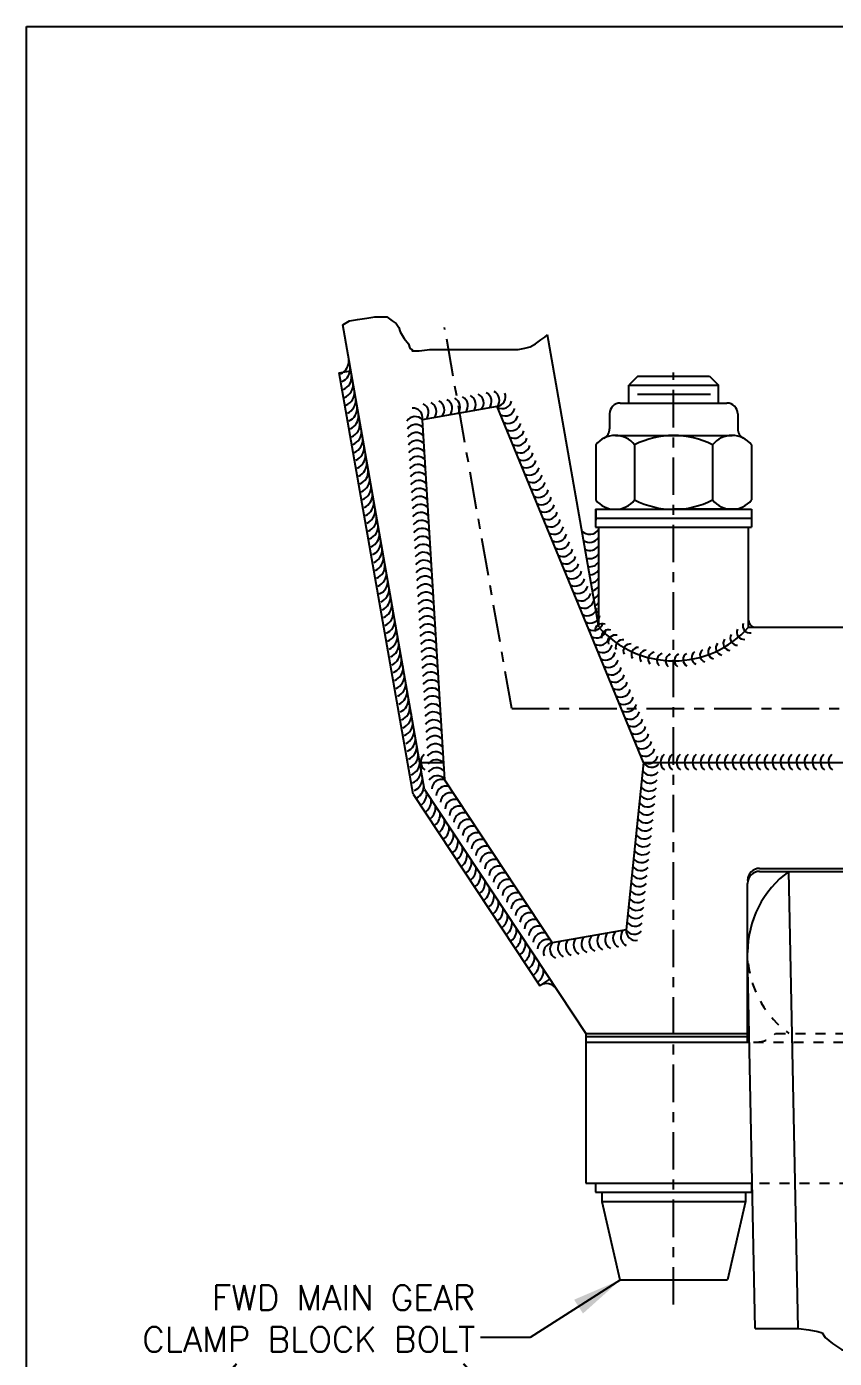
# Model space of a CAD drawing. Extents: x 0 to 267, y -90 to 34.
# Drawn here: x 75.06 to 83.14, y 13.73 to 27.05 of the extents above; entities that cross this region are included whole.
import ezdxf

# ---------------------------------------------------------------- set-up
doc = ezdxf.new("R2010")
doc.units = 0
doc.header["$LTSCALE"] = 0.3
doc.header["$MEASUREMENT"] = 0
doc.linetypes.add('CENTER', pattern=[2, 1.25, -0.25, 0.25, -0.25])
doc.linetypes.add('HIDDEN', pattern=[0.375, 0.25, -0.125])
doc.layers.get('0').update_dxf_attribs({"linetype": 'CONTINUOUS'})
for name, color, linetype in [('1', 1, 'CONTINUOUS'), ('FUSE', 4, 'CONTINUOUS'), ('NOTES', 2, 'CONTINUOUS')]:
    doc.layers.add(name, color=color, linetype=linetype)
doc.styles.add('ROMANS', font='ROMANS.shx')
doc.dimstyles.new('FRACTION', dxfattribs={"dimtxt": 0.125, "dimasz": 0.15, "dimexe": 0.12, "dimexo": 0.12, "dimgap": 0.05, "dimtad": 0, "dimtih": 1, "dimtoh": 1, "dimdec": 4, "dimzin": 4, "dimdsep": 46, "dimlunit": 5, "dimtxsty": 'ROMANS', "dimcen": 0.09, "dimclrd": 6, "dimclre": 6, "dimclrt": 256, "dimadec": 0, "dimazin": 0, "dimtfac": 0.72, "dimtdec": 4, "dimtofl": 0, "dimtmove": 0, "dimatfit": 3, "dimfxl": 1, "dimfrac": 2, "dimtolj": 1, "dimtzin": 4, "dimarcsym": 0})

msp = doc.modelspace()

# ---------------------------------------------------------------- linework, layer by layer
at = {"color": 2}
for p, q in [((81.08764, 23.46624), (81.98224, 23.46624)), ((81.1771, 23.5557), (81.89278, 23.5557)), ((81.17223, 23.37678), (81.90458, 23.37678)), ((81.0012, 23.28732), (82.06868, 23.28732)), ((80.95286, 22.96317), (82.12061, 22.96317)), ((80.75494, 22.86975), (80.75494, 22.31795)), ((81.14494, 22.86975), (81.14494, 22.31795)), ((81.92494, 22.86975), (81.92494, 22.31795)), ((82.31494, 22.86975), (82.31494, 22.31795)), ((80.75494, 22.22452), (80.75494, 22.11717)), ((80.95286, 22.22453), (82.12061, 22.22453)), ((82.31494, 22.22454), (82.31494, 22.11719))]:
    msp.add_line(p, q, dxfattribs=at)
for p in [(80.87944, 22.22453), (82.19044, 22.22453)]:
    msp.add_line(p, (81.53494, 22.22453))
for centre, radius, start, end in [((80.94994, 22.71327), 0.25002, 38.744865, 141.255135), ((81.53494, 22.10239), 0.86077, 63.058495, 116.941505), ((82.11994, 22.71327), 0.25002, 38.744865, 141.255135), ((80.94994, 22.47443), 0.25002, 218.744865, 321.255135), ((81.53494, 23.08531), 0.86077, 243.058495, 296.941505), ((82.11994, 22.47443), 0.25002, 218.744865, 321.255135)]:
    msp.add_arc(centre, radius, start, end, dxfattribs=at)
at = {"layer": '1'}
for p, q in [((78.18629, 23.58827), (78.30447, 23.6091)), ((79.7685, 23.25296), (79.02003, 23.12105)), ((81.23376, 19.69253), (79.7685, 23.25296)), ((79.02003, 23.12105), (79.24131, 19.51893)), ((80.75458, 22.22453), (80.75458, 22.04453)), ((82.3153, 22.22453), (82.3153, 22.04453)), ((80.78494, 21.05764), (80.78494, 22.04453)), ((82.28494, 21.04453), (82.28494, 22.04453)), ((81.23376, 19.69253), (81.05896, 18.01747)), ((79.24131, 19.51893), (80.32035, 17.8873)), ((78.92878, 19.37514), (80.1963, 17.45851)), ((79.04263, 19.42053), (80.65494, 16.98253)), ((82.78251, 14.03102), (82.68851, 18.60253)), ((82.27494, 16.89553), (82.27494, 18.48253)), ((81.05896, 18.01747), (80.32035, 17.8873)), ((82.35229, 14.03102), (82.27494, 17.79253)), ((80.1963, 17.45851), (80.29639, 17.5247)), ((80.65494, 16.98253), (80.65494, 15.48253)), ((80.75458, 15.48253), (80.75458, 15.39311)), ((82.3153, 15.48253), (82.3153, 15.39311)), ((80.75458, 15.39311), (82.3153, 15.39311))]:
    msp.add_line(p, q, dxfattribs=at)
at = {"layer": '1', "color": 2, "linetype": 'CENTER'}
for p, q in [((81.53494, 14.26948), (81.53494, 23.59165)), ((81.08764, 23.28732), (81.08764, 23.46624)), ((81.98224, 23.28732), (81.98224, 23.46624)), ((80.81494, 15.39311), (80.81494, 15.29911)), ((82.25494, 15.39311), (82.25494, 15.29911))]:
    msp.add_line(p, q, dxfattribs=at)
at = {"layer": '1', "color": 2}
for p, q in [((81.1771, 23.5557), (81.08764, 23.46624)), ((81.89278, 23.5557), (81.98224, 23.46624)), ((80.89384, 23.17997), (80.89384, 23.03088)), ((82.17603, 23.17997), (82.17603, 23.03088)), ((80.75494, 22.22452), (82.31494, 22.22454)), ((80.81494, 15.29911), (80.99494, 14.51811)), ((82.25494, 15.29911), (82.07494, 14.51811))]:
    msp.add_line(p, q, dxfattribs=at)
at = {"layer": '1', "color": 4, "linetype": 'Continuous'}
for p, q in [((80.75458, 22.22453), (82.3153, 22.22453)), ((80.75458, 22.13453), (82.3153, 22.13453)), ((80.75458, 22.04453), (82.3153, 22.04453))]:
    msp.add_line(p, q, dxfattribs=at)
at = {"layer": '1', "color": 2, "linetype": 'Continuous'}
for p, q in [((80.81494, 15.29911), (82.25494, 15.29911)), ((80.99494, 14.51811), (82.07494, 14.51811))]:
    msp.add_line(p, q, dxfattribs=at)
at = {"layer": '1'}
for points in [[(78.22301, 24.07134), (78.29064, 24.11022), (78.37095, 24.12417), (78.46493, 24.13811), (78.54524, 24.15031), (78.66485, 24.15031), (78.71953, 24.11022), (78.75883, 24.08234), (78.78617, 24.04225), (78.79984, 24.00042), (78.83914, 23.93245), (78.88015, 23.87842), (78.89382, 23.83659), (78.91945, 23.82264), (78.91945, 23.8087), (78.9878, 23.8087), (79.09374, 23.82264), (79.97886, 23.82264), (80.0455, 23.83659), (80.09847, 23.85053), (80.15315, 23.87842), (80.20612, 23.9185), (80.24713, 23.94639), (80.27147, 23.97121)], [(82.35229, 14.03102), (82.78459, 14.03102), (82.88883, 14.01533), (82.97768, 13.99965), (83.02211, 13.9857), (83.05116, 13.94039), (83.12463, 13.87939), (83.21348, 13.82013), (83.30234, 13.78876), (83.44929, 13.75913), (83.61333, 13.74344), (83.76028, 13.7295)]]:
    msp.add_lwpolyline(points, dxfattribs=at)
for centre, radius, start, end in [((78.14878, 23.70694), 0.13656, 292.14927, 5.210162), ((78.16268, 23.62826), 0.13656, 292.14927, 5.210162), ((78.17657, 23.54959), 0.13656, 292.14927, 5.210162), ((78.19047, 23.47091), 0.13656, 292.14927, 5.210162), ((78.20437, 23.39224), 0.13656, 292.14927, 5.210162), ((78.21827, 23.31356), 0.13656, 292.14927, 5.210162), ((79.221, 23.23337), 0.09822, 319.583123, 63.474062), ((79.29979, 23.24724), 0.09822, 319.583123, 63.474062), ((79.37857, 23.26112), 0.09822, 319.583123, 63.474062), ((79.45736, 23.275), 0.09822, 319.583123, 63.474062), ((79.53615, 23.28888), 0.09822, 319.583123, 63.474062), ((79.61493, 23.30276), 0.09822, 319.583123, 63.474062), ((79.69372, 23.31663), 0.09822, 319.583123, 63.474062), ((79.75478, 23.35021), 0.09822, 278.028661, 21.9196), ((78.23217, 23.23489), 0.13656, 292.14927, 5.210162), ((78.92358, 23.1396), 0.09822, 349.114729, 93.005668), ((78.98464, 23.19173), 0.09822, 319.583123, 63.474062), ((79.06343, 23.20561), 0.09822, 319.583123, 63.474062), ((79.14221, 23.21949), 0.09822, 319.583123, 63.474062), ((79.81848, 23.33025), 0.09822, 241.963123, 345.854062), ((79.84892, 23.25627), 0.09822, 241.963123, 345.854062), ((78.24607, 23.15621), 0.13656, 292.14927, 5.210162), ((78.25997, 23.07753), 0.13656, 292.14927, 5.210162), ((78.94833, 23.05393), 0.09822, 43.113123, 147.004062), ((78.95325, 22.97408), 0.09822, 43.113123, 147.004062), ((79.87937, 23.18229), 0.09822, 241.963123, 345.854062), ((79.90982, 23.10831), 0.09822, 241.963123, 345.854062), ((78.27387, 22.99886), 0.13656, 292.14927, 5.210162), ((78.28777, 22.92018), 0.13656, 292.14927, 5.210162), ((78.95816, 22.89423), 0.09822, 43.113123, 147.004062), ((79.94027, 23.03433), 0.09822, 241.963123, 345.854062), ((79.97071, 22.96035), 0.09822, 241.963123, 345.854062), ((78.30166, 22.84151), 0.13656, 292.14927, 5.210162), ((78.96307, 22.81438), 0.09822, 43.113123, 147.004062), ((78.96798, 22.73453), 0.09822, 43.113123, 147.004062), ((80.00116, 22.88637), 0.09822, 241.963123, 345.854062), ((80.03161, 22.81239), 0.09822, 241.963123, 345.854062), ((78.31556, 22.76283), 0.13656, 292.14927, 5.210162), ((78.32946, 22.68416), 0.13656, 292.14927, 5.210162), ((78.97289, 22.65468), 0.09822, 43.113123, 147.004062), ((78.9778, 22.57484), 0.09822, 43.113123, 147.004062), ((80.06205, 22.73841), 0.09822, 241.963123, 345.854062), ((78.34336, 22.60548), 0.13656, 292.14927, 5.210162), ((78.35726, 22.5268), 0.13656, 292.14927, 5.210162), ((78.98272, 22.49499), 0.09822, 43.113123, 147.004062), ((78.98763, 22.41514), 0.09822, 43.113123, 147.004062), ((80.0925, 22.66443), 0.09822, 241.963123, 345.854062), ((80.12295, 22.59045), 0.09822, 241.963123, 345.854062), ((78.37116, 22.44813), 0.13656, 292.14927, 5.210162), ((78.38506, 22.36945), 0.13656, 292.14927, 5.210162), ((78.99254, 22.33529), 0.09822, 43.113123, 147.004062), ((80.15339, 22.51647), 0.09822, 241.963123, 345.854062), ((80.18384, 22.44249), 0.09822, 241.963123, 345.854062), ((78.39896, 22.29078), 0.13656, 292.14927, 5.210162), ((78.99745, 22.25544), 0.09822, 43.113123, 147.004062), ((79.00236, 22.17559), 0.09822, 43.113123, 147.004062), ((80.21429, 22.36851), 0.09822, 241.963123, 345.854062), ((80.24473, 22.29453), 0.09822, 241.963123, 345.854062), ((78.41286, 22.2121), 0.13656, 292.14927, 5.210162), ((78.42675, 22.13343), 0.13656, 292.14927, 5.210162), ((79.00727, 22.09574), 0.09822, 43.113123, 147.004062), ((79.01219, 22.01589), 0.09822, 43.113123, 147.004062), ((80.27518, 22.22055), 0.09822, 241.963123, 345.854062), ((80.30563, 22.14657), 0.09822, 241.963123, 345.854062), ((78.44065, 22.05475), 0.13656, 292.14927, 5.210162), ((78.45455, 21.97608), 0.13656, 292.14927, 5.210162), ((79.0171, 21.93604), 0.09822, 43.113123, 147.004062), ((80.33607, 22.07259), 0.09822, 241.963123, 345.854062), ((80.69464, 22.08489), 0.10957, 225.355561, 325.260284), ((78.46845, 21.8974), 0.13656, 292.14927, 5.210162), ((79.02201, 21.85619), 0.09822, 43.113123, 147.004062), ((79.02692, 21.77634), 0.09822, 43.113123, 147.004062), ((80.36652, 21.99861), 0.09822, 241.963123, 345.854062), ((80.39697, 21.92463), 0.09822, 241.963123, 345.854062), ((80.69464, 22.00362), 0.10957, 236.617208, 325.260284), ((80.69464, 21.92236), 0.10957, 246.071527, 325.260284), ((78.48235, 21.81872), 0.13656, 292.14927, 5.210162), ((78.49625, 21.74005), 0.13656, 292.14927, 5.210162), ((79.03183, 21.6965), 0.09822, 43.113123, 147.004062), ((79.03675, 21.61665), 0.09822, 43.113123, 147.004062), ((80.42742, 21.85065), 0.09822, 241.963123, 345.854062), ((80.45786, 21.77667), 0.09822, 241.963123, 345.854062), ((80.69464, 21.84109), 0.10957, 254.567781, 325.260284), ((78.51015, 21.66137), 0.13656, 292.14927, 5.210162), ((78.52405, 21.5827), 0.13656, 292.14927, 5.210162), ((79.04166, 21.5368), 0.09822, 43.113123, 147.004062), ((80.48831, 21.70269), 0.09822, 241.963123, 345.854062), ((80.51876, 21.62871), 0.09822, 241.963123, 345.854062), ((80.69464, 21.75983), 0.10957, 262.498759, 325.260284), ((80.69464, 21.67856), 0.10957, 270.095404, 325.260284), ((78.53795, 21.50402), 0.13656, 292.14927, 5.210162), ((79.04657, 21.45695), 0.09822, 43.113123, 147.004062), ((79.05148, 21.3771), 0.09822, 43.113123, 147.004062), ((80.5492, 21.55473), 0.09822, 241.963123, 345.854062), ((80.57965, 21.48075), 0.09822, 241.963123, 345.854062), ((80.69464, 21.5973), 0.10957, 277.518996, 325.260284), ((80.69464, 21.51603), 0.10957, 284.900944, 325.260284), ((78.55184, 21.42535), 0.13656, 292.14927, 5.210162), ((78.56574, 21.34667), 0.13656, 292.14927, 5.210162), ((79.05639, 21.29725), 0.09822, 43.113123, 147.004062), ((79.0613, 21.2174), 0.09822, 43.113123, 147.004062), ((80.6101, 21.40678), 0.09822, 241.963123, 345.854062), ((80.69464, 21.43476), 0.10957, 292.366038, 325.260284), ((78.57964, 21.26799), 0.13656, 292.14927, 5.210162), ((78.59354, 21.18932), 0.13656, 292.14927, 5.210162), ((79.06622, 21.13755), 0.09822, 43.113123, 147.004062), ((80.64054, 21.3328), 0.09822, 241.963123, 345.854062), ((80.67099, 21.25882), 0.09822, 241.963123, 345.854062), ((80.69464, 21.3535), 0.10957, 300.052502, 325.260284), ((80.69464, 21.27223), 0.10957, 308.138701, 325.260284), ((78.60744, 21.11064), 0.13656, 292.14927, 5.210162), ((79.07113, 21.0577), 0.09822, 43.113123, 147.004062), ((79.07604, 20.97785), 0.09822, 43.113123, 147.004062), ((80.70144, 21.18484), 0.09822, 241.963123, 345.854062), ((80.73188, 21.11086), 0.09822, 241.963123, 345.854062), ((80.81896, 21.00953), 0.07119, 65.070254, 186.129837), ((82.29816, 21.05856), 0.07119, 160.070254, 281.129837), ((82.35592, 21.11664), 0.07119, 180.561642, 272.554435), ((78.62134, 21.03197), 0.13656, 292.14927, 5.210162), ((78.63524, 20.95329), 0.13656, 292.14927, 5.210162), ((79.08095, 20.898), 0.09822, 43.113123, 147.004062), ((79.08586, 20.81816), 0.09822, 43.113123, 147.004062), ((80.76233, 21.03688), 0.09822, 241.963123, 345.854062), ((80.79278, 20.9629), 0.09822, 241.963123, 345.854062), ((81.53609, 21.71176), 1.00297, 221.70123, 318.29877), ((80.88289, 20.9497), 0.07119, 70.070254, 191.129837), ((80.9518, 20.89567), 0.07119, 75.070254, 196.129837), ((81.02515, 20.84785), 0.07119, 80.070254, 201.129837), ((82.10313, 20.88358), 0.07119, 145.070254, 266.129837), ((82.17315, 20.93615), 0.07119, 150.070254, 271.129837), ((82.23833, 20.99463), 0.07119, 155.070254, 276.129837), ((78.64914, 20.87462), 0.13656, 292.14927, 5.210162), ((78.66304, 20.79594), 0.13656, 292.14927, 5.210162), ((79.09077, 20.73831), 0.09822, 43.113123, 147.004062), ((80.82323, 20.88892), 0.09822, 241.963123, 345.854062), ((80.85367, 20.81494), 0.09822, 241.963123, 345.854062), ((81.10239, 20.8066), 0.07119, 85.070254, 206.129837), ((81.18293, 20.77225), 0.07119, 90.070254, 211.129837), ((81.26615, 20.74504), 0.07119, 95.070254, 216.129837), ((81.35144, 20.72519), 0.07119, 100.070254, 221.129837), ((81.43812, 20.71285), 0.07119, 105.070254, 226.129837), ((81.7, 20.72154), 0.07119, 120.070254, 241.129837), ((81.78568, 20.73959), 0.07119, 125.070254, 246.129837), ((81.86946, 20.76504), 0.07119, 130.070254, 251.129837), ((81.9507, 20.7977), 0.07119, 135.070254, 256.129837), ((82.02879, 20.83731), 0.07119, 140.070254, 261.129837), ((78.67693, 20.71727), 0.13656, 292.14927, 5.210162), ((78.69083, 20.63859), 0.13656, 292.14927, 5.210162), ((79.09569, 20.65846), 0.09822, 43.113123, 147.004062), ((79.1006, 20.57861), 0.09822, 43.113123, 147.004062), ((80.88412, 20.74096), 0.09822, 241.963123, 345.854062), ((81.52556, 20.70812), 0.07119, 110.070254, 231.129837), ((81.61307, 20.71102), 0.07119, 115.070254, 236.129837), ((78.70473, 20.55991), 0.13656, 292.14927, 5.210162), ((79.10551, 20.49876), 0.09822, 43.113123, 147.004062), ((79.11042, 20.41891), 0.09822, 43.113123, 147.004062), ((80.91457, 20.66698), 0.09822, 241.963123, 345.854062), ((80.94501, 20.593), 0.09822, 241.963123, 345.854062), ((78.71863, 20.48124), 0.13656, 292.14927, 5.210162), ((78.73253, 20.40256), 0.13656, 292.14927, 5.210162), ((79.11533, 20.33906), 0.09822, 43.113123, 147.004062), ((80.97546, 20.51902), 0.09822, 241.963123, 345.854062), ((81.00591, 20.44504), 0.09822, 241.963123, 345.854062), ((78.74643, 20.32389), 0.13656, 292.14927, 5.210162), ((78.76033, 20.24521), 0.13656, 292.14927, 5.210162), ((79.12025, 20.25921), 0.09822, 43.113123, 147.004062), ((79.12516, 20.17936), 0.09822, 43.113123, 147.004062), ((81.03635, 20.37106), 0.09822, 241.963123, 345.854062), ((81.0668, 20.29708), 0.09822, 241.963123, 345.854062), ((78.77423, 20.16654), 0.13656, 292.14927, 5.210162), ((79.13007, 20.09951), 0.09822, 43.113123, 147.004062), ((79.13498, 20.01966), 0.09822, 43.113123, 147.004062), ((81.09725, 20.2231), 0.09822, 241.963123, 345.854062), ((81.12769, 20.14912), 0.09822, 241.963123, 345.854062), ((78.78812, 20.08786), 0.13656, 292.14927, 5.210162), ((78.80202, 20.00918), 0.13656, 292.14927, 5.210162), ((79.13989, 19.93982), 0.09822, 43.113123, 147.004062), ((81.15814, 20.07514), 0.09822, 241.963123, 345.854062), ((78.81592, 19.93051), 0.13656, 292.14927, 5.210162), ((78.82982, 19.85183), 0.13656, 292.14927, 5.210162), ((79.1448, 19.85997), 0.09822, 43.113123, 147.004062), ((79.14972, 19.78012), 0.09822, 43.113123, 147.004062), ((81.18859, 20.00116), 0.09822, 241.963123, 345.854062), ((81.21903, 19.92718), 0.09822, 241.963123, 345.854062), ((78.84372, 19.77316), 0.13656, 292.14927, 5.210162), ((79.10187, 19.69643), 0.09822, 129.593123, 233.484062), ((79.15463, 19.70027), 0.09822, 43.113123, 147.004062), ((79.15954, 19.62042), 0.09822, 43.113123, 147.004062), ((81.24948, 19.8532), 0.09822, 241.963123, 345.854062), ((81.27993, 19.77922), 0.09822, 241.963123, 345.854062), ((81.50187, 19.69643), 0.09822, 129.593123, 233.484062), ((81.58187, 19.69643), 0.09822, 129.593123, 233.484062), ((81.66187, 19.69643), 0.09822, 129.593123, 233.484062), ((81.74187, 19.69643), 0.09822, 129.593123, 233.484062), ((81.82187, 19.69643), 0.09822, 129.593123, 233.484062), ((81.90187, 19.69643), 0.09822, 129.593123, 233.484062), ((81.98187, 19.69643), 0.09822, 129.593123, 233.484062), ((82.06187, 19.69643), 0.09822, 129.593123, 233.484062), ((82.14187, 19.69643), 0.09822, 129.593123, 233.484062), ((82.22187, 19.69643), 0.09822, 129.593123, 233.484062), ((82.30187, 19.69643), 0.09822, 129.593123, 233.484062), ((82.38187, 19.69643), 0.09822, 129.593123, 233.484062), ((82.46187, 19.69643), 0.09822, 129.593123, 233.484062), ((82.54187, 19.69643), 0.09822, 129.593123, 233.484062), ((82.62187, 19.69643), 0.09822, 129.593123, 233.484062), ((82.70187, 19.69643), 0.09822, 129.593123, 233.484062), ((82.78187, 19.69643), 0.09822, 129.593123, 233.484062), ((82.86187, 19.69643), 0.09822, 129.593123, 233.484062), ((82.94187, 19.69643), 0.09822, 129.593123, 233.484062), ((83.02187, 19.69643), 0.09822, 129.593123, 233.484062), ((83.10187, 19.69643), 0.09822, 129.593123, 233.484062), ((83.18187, 19.69643), 0.09822, 129.593123, 233.484062), ((78.85762, 19.69448), 0.13656, 292.14927, 5.210162), ((78.87152, 19.61581), 0.13656, 292.14927, 5.210162), ((79.16445, 19.54057), 0.09822, 43.113123, 147.004062), ((81.30687, 19.66322), 0.09822, 213.633123, 317.524062), ((81.31518, 19.74279), 0.09822, 213.633123, 317.524062), ((78.88542, 19.53713), 0.13656, 292.14927, 5.210162), ((78.89906, 19.45746), 0.13656, 299.244626, 5.608109), ((79.16936, 19.46072), 0.09822, 43.113123, 147.004062), ((79.21272, 19.42497), 0.09822, 73.073123, 176.964062), ((79.25685, 19.35824), 0.09822, 73.073123, 176.964062), ((81.29026, 19.50409), 0.09822, 213.633123, 317.524062), ((81.29857, 19.58365), 0.09822, 213.633123, 317.524062), ((78.92695, 19.3766), 0.13656, 309.368483, 5.608109), ((78.97194, 19.30857), 0.13656, 309.368483, 5.608109), ((79.30098, 19.29152), 0.09822, 73.073123, 176.964062), ((79.34511, 19.22479), 0.09822, 73.073123, 176.964062), ((81.28195, 19.42452), 0.09822, 213.633123, 317.524062), ((79.01694, 19.24053), 0.13656, 309.368483, 5.608109), ((79.06193, 19.17249), 0.13656, 309.368483, 5.608109), ((79.38924, 19.15806), 0.09822, 73.073123, 176.964062), ((79.43338, 19.09134), 0.09822, 73.073123, 176.964062), ((81.26534, 19.26538), 0.09822, 213.633123, 317.524062), ((81.27365, 19.34495), 0.09822, 213.633123, 317.524062), ((79.10692, 19.10446), 0.13656, 309.368483, 5.608109), ((79.15192, 19.03642), 0.13656, 309.368483, 5.608109), ((79.47751, 19.02461), 0.09822, 73.073123, 176.964062), ((79.52164, 18.95788), 0.09822, 73.073123, 176.964062), ((81.24873, 19.10625), 0.09822, 213.633123, 317.524062), ((81.25703, 19.18582), 0.09822, 213.633123, 317.524062), ((79.19691, 18.96838), 0.13656, 309.368483, 5.608109), ((79.56577, 18.89116), 0.09822, 73.073123, 176.964062), ((79.6099, 18.82443), 0.09822, 73.073123, 176.964062), ((81.24042, 19.02668), 0.09822, 213.633123, 317.524062), ((79.24191, 18.90035), 0.13656, 309.368483, 5.608109), ((79.2869, 18.83231), 0.13656, 309.368483, 5.608109), ((79.65403, 18.75771), 0.09822, 73.073123, 176.964062), ((79.69817, 18.69098), 0.09822, 73.073123, 176.964062), ((81.22381, 18.86755), 0.09822, 213.633123, 317.524062), ((81.23211, 18.94711), 0.09822, 213.633123, 317.524062), ((79.3319, 18.76427), 0.13656, 309.368483, 5.608109), ((79.37689, 18.69624), 0.13656, 309.368483, 5.608109), ((79.7423, 18.62425), 0.09822, 73.073123, 176.964062), ((79.78643, 18.55753), 0.09822, 73.073123, 176.964062), ((81.20719, 18.70841), 0.09822, 213.633123, 317.524062), ((81.2155, 18.78798), 0.09822, 213.633123, 317.524062), ((79.42188, 18.6282), 0.13656, 309.368483, 5.608109), ((79.46688, 18.56017), 0.13656, 309.368483, 5.608109), ((79.83056, 18.4908), 0.09822, 73.073123, 176.964062), ((79.87469, 18.42407), 0.09822, 73.073123, 176.964062), ((81.19889, 18.62884), 0.09822, 213.633123, 317.524062), ((82.39494, 18.51253), 0.12, 90, 180), ((83.27494, 17.79253), 1, 125.904069, 180.150515), ((82.39494, 18.48253), 0.12, 90, 180), ((79.51187, 18.49213), 0.13656, 309.368483, 5.608109), ((79.55687, 18.42409), 0.13656, 309.368483, 5.608109), ((79.91882, 18.35735), 0.09822, 73.073123, 176.964062), ((79.96296, 18.29062), 0.09822, 73.073123, 176.964062), ((81.18227, 18.46971), 0.09822, 213.633123, 317.524062), ((81.19058, 18.54928), 0.09822, 213.633123, 317.524062), ((79.60186, 18.35606), 0.13656, 309.368483, 5.608109), ((79.64686, 18.28802), 0.13656, 309.368483, 5.608109), ((80.00709, 18.2239), 0.09822, 73.073123, 176.964062), ((80.05122, 18.15717), 0.09822, 73.073123, 176.964062), ((81.16566, 18.31057), 0.09822, 213.633123, 317.524062), ((81.17397, 18.39014), 0.09822, 213.633123, 317.524062), ((79.69185, 18.21998), 0.13656, 309.368483, 5.608109), ((79.73684, 18.15195), 0.13656, 309.368483, 5.608109), ((80.09535, 18.09044), 0.09822, 73.073123, 176.964062), ((80.13948, 18.02372), 0.09822, 73.073123, 176.964062), ((81.15735, 18.23101), 0.09822, 213.633123, 317.524062), ((79.78184, 18.08391), 0.13656, 309.368483, 5.608109), ((79.82683, 18.01587), 0.13656, 309.368483, 5.608109), ((80.18361, 17.95699), 0.09822, 73.073123, 176.964062), ((80.22775, 17.89026), 0.09822, 73.073123, 176.964062), ((80.94663, 17.92077), 0.09822, 139.583123, 243.474062), ((81.02542, 17.93465), 0.09822, 139.583123, 243.474062), ((81.10421, 17.94853), 0.09822, 139.583123, 243.474062), ((81.15692, 18.01032), 0.09822, 175.8244, 279.715339), ((81.14074, 18.07187), 0.09822, 213.633123, 317.524062), ((81.14904, 18.15144), 0.09822, 213.633123, 317.524062), ((79.87183, 17.94784), 0.13656, 309.368483, 5.608109), ((79.91682, 17.8798), 0.13656, 309.368483, 5.608109), ((80.27188, 17.82354), 0.09822, 73.073123, 176.964062), ((80.33046, 17.78961), 0.09822, 95.91167, 199.802609), ((80.39512, 17.82363), 0.09822, 139.583123, 243.474062), ((80.47391, 17.83751), 0.09822, 139.583123, 243.474062), ((80.5527, 17.85138), 0.09822, 139.583123, 243.474062), ((80.63148, 17.86526), 0.09822, 139.583123, 243.474062), ((80.63148, 17.86526), 0.09822, 139.583123, 243.474062), ((80.71027, 17.87914), 0.09822, 139.583123, 243.474062), ((80.78906, 17.89302), 0.09822, 139.583123, 243.474062), ((80.86784, 17.9069), 0.09822, 139.583123, 243.474062), ((79.96182, 17.81176), 0.13656, 309.368483, 5.608109), ((80.00681, 17.74373), 0.13656, 309.368483, 5.608109), ((80.0518, 17.67569), 0.13656, 309.368483, 5.608109), ((80.0968, 17.60765), 0.13656, 309.368483, 5.608109), ((80.2638, 17.36001), 0.11971, 40.055034, 119.326122)]:
    msp.add_arc(centre, radius, start, end, dxfattribs=at)
at = {"layer": '1', "color": 2}
for centre, start, end in [((81.0012, 23.17997), 90, 180), ((82.06868, 23.17997), 0, 90), ((80.7865, 23.03102), 297.304737, 0.094992), ((82.28338, 23.03102), 179.905008, 242.695263)]:
    msp.add_arc(centre, 0.10735, start, end, dxfattribs=at)
at = {"layer": '1', "linetype": 'HIDDEN'}
for centre, radius, start, end in [((83.27494, 17.79253), 1, 186.314486, 234.095931), ((82.36494, 17.14553), 0.25, 270, 319.307436)]:
    msp.add_arc(centre, radius, start, end, dxfattribs=at)
at = {"layer": 'FUSE', "linetype": 'Continuous'}
for p, q in [((79.04263, 19.42053), (78.22301, 24.07134)), ((80.78725, 21.04453), (80.27147, 23.97121)), ((78.92878, 19.37514), (78.18629, 23.58827)), ((82.28494, 21.04453), (87.47848, 21.04453))]:
    msp.add_line(p, q, dxfattribs=at)
at = {"layer": 'FUSE', "color": 2, "linetype": 'CENTER'}
for q in [(79.24327, 24.04381), (92.95786, 20.23253)]:
    msp.add_line((79.91494, 20.23253), q, dxfattribs=at)
at = {"layer": 'FUSE', "color": 4, "linetype": 'Continuous'}
for p, q in [((78.99469, 19.69253), (79.23065, 19.69253)), ((81.23376, 19.69253), (87.95324, 19.69253)), ((82.39494, 18.63253), (87.96494, 18.63253)), ((82.39494, 18.60253), (87.96494, 18.60253)), ((80.65494, 16.98253), (82.27494, 16.98253)), ((80.65494, 16.95253), (82.27494, 16.95253)), ((80.65494, 16.89553), (82.29265, 16.89553)), ((80.65494, 15.48253), (82.31565, 15.48253))]:
    msp.add_line(p, q, dxfattribs=at)
at = {"layer": 'FUSE', "color": 4, "linetype": 'HIDDEN'}
for p, q in [((82.55449, 16.98253), (87.83538, 16.98253)), ((82.33449, 16.89553), (88.04104, 16.89553)), ((82.39333, 15.48253), (87.95369, 15.48253))]:
    msp.add_line(p, q, dxfattribs=at)
at = {"layer": 'NOTES'}
for p, q in [((75.05999, 27.05281), (95.05999, 27.05281)), ((75.05999, 7.05281), (75.05999, 27.05281))]:
    msp.add_line(p, q, dxfattribs=at)

# ---------------------------------------------------------------- texts
at = {"layer": 'NOTES', "insert": (79.55056, 13.87876), "char_height": 0.25, "attachment_point": 6, "style": 'ROMANS'}
msp.add_mtext('FWD MAIN GEAR \\PCLAMP BLOCK BOLT\\P(NAS156-130)', dxfattribs=at)

# ---------------------------------------------------------------- leaders
at = {"layer": 'NOTES', "annotation_type": 0, "has_hookline": 1, "hookline_direction": 1, "text_width": 3.77381}
msp.add_leader([(81.00476, 14.51811), (80.10056, 13.94126), (79.60056, 13.94126)], dimstyle='FRACTION', override={"dimasz": 0.5, "dimgap": 0.05, "dimtad": 0}, dxfattribs=at)

doc.saveas('drawing.dxf')
